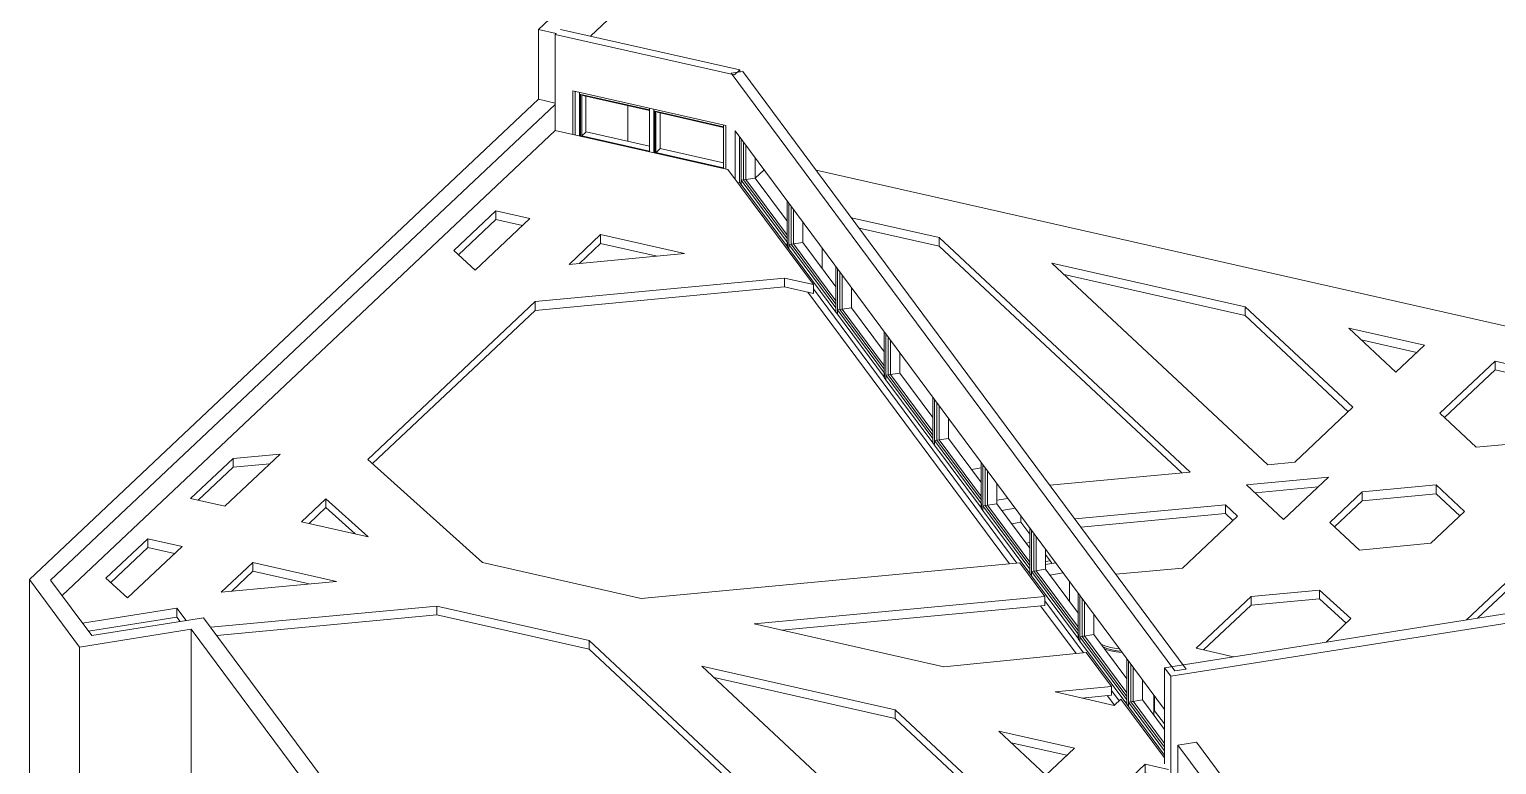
# Model space of a CAD drawing. Header units: millimetres. Extents: x -37866 to 44733, y -22737 to 33386.
# Drawn here: x -20579 to -5679, y 2304 to 9767 of the extents above; entities that cross this region are included whole.
import ezdxf

# ---------------------------------------------------------------- set-up
doc = ezdxf.new("R2010")
doc.units = ezdxf.units.MM
for name, color, linetype, lineweight in [('A-COLS', 52, 'Continuous', 9), ('A-FLOR', 192, 'Continuous', 9), ('A-GENM', 13, 'Continuous', 9), ('A-GLAZ-CURT', 52, 'Continuous', 9), ('A-GLAZ-CWMG', 51, 'Continuous', 9), ('A-WALL', 113, 'Continuous', 9), ('I-WALL', 2, 'Continuous', 9)]:
    doc.layers.add(name, color=color, linetype=linetype, lineweight=lineweight)

# ---------------------------------------------------------------- blocks, each defined once
blk = doc.blocks.new('Sofa Three Seater - 1650 x 700 mm-178862-_3D_')
at = {"layer": 'A-GENM'}
for p, q in [((-9160, 3002), (-9156, 3003)), ((-9156, 3003), (-9160, 3002)), ((-9153, 2852), (-9153, 2999)), ((-9153, 2852), (-9160, 2851)), ((-9053, 2720), (-9153, 2852))]:
    blk.add_line(p, q, dxfattribs=at)
blk = doc.blocks.new('Sofa Three Seater - 1650 x 700 mm-V15-_3D_')
at = {"layer": 'A-GENM'}
for p, q in [((-10643, 5007), (-10754, 4989)), ((-10704, 4884), (-10569, 4906)), ((-10569, 4906), (-10704, 4884)), ((-10510, 4765), (-10510, 4827)), ((-10510, 4765), (-10604, 4749)), ((-10420, 4645), (-10510, 4765)), ((-10420, 4559), (-10458, 4553)), ((-10458, 4553), (-10420, 4559)), ((-10214, 4372), (-10262, 4436)), ((-10214, 4372), (-10262, 4365)), ((-10262, 4365), (-10214, 4372)), ((-10157, 4352), (-10262, 4335)), ((-10194, 4346), (-10214, 4372)), ((-10218, 4229), (-10082, 4251)), ((-10218, 4229), (-10082, 4251)), ((-10017, 3958), (-10017, 4163)), ((-10017, 3958), (-10017, 4163))]:
    blk.add_line(p, q, dxfattribs=at)
blk = doc.blocks.new('Family2 - Family2-221174-_3D_')
at = {"layer": 'A-GENM'}
for p, q in [((-15239, 8740), (-20247, 4021)), ((-13485, 8344), (-15239, 8740)), ((-12618, 7176), (-13485, 8344)), ((-16269, 7524), (-15843, 7925)), ((-15843, 7925), (-15496, 7846)), ((-15843, 7836), (-15843, 7925)), ((-15843, 7836), (-16221, 7480)), ((-15496, 7846), (-16052, 7322)), ((-15572, 7775), (-15843, 7836)), ((-15099, 7382), (-14778, 7684)), ((-14778, 7684), (-13928, 7492)), ((-14778, 7595), (-14778, 7684)), ((-16052, 7322), (-16269, 7524)), ((-13928, 7492), (-15099, 7382)), ((-14778, 7595), (-14994, 7392)), ((-14205, 7466), (-14778, 7595)), ((-15443, 7004), (-12911, 7242)), ((-12911, 7153), (-15443, 6915)), ((-12911, 7242), (-12618, 7176)), ((-12911, 7153), (-12911, 7242)), ((-12618, 7087), (-12911, 7153)), ((-12618, 7087), (-12618, 7176)), ((-17142, 5403), (-15443, 7004)), ((-15443, 6915), (-15443, 7004)), ((-15443, 6915), (-17094, 5360)), ((-18942, 5005), (-18510, 5412)), ((-18032, 5457), (-18595, 4927)), ((-18510, 5412), (-18032, 5457)), ((-18510, 5324), (-18510, 5412)), ((-15976, 4355), (-17142, 5403)), ((-18510, 5324), (-18866, 4988)), ((-18136, 5359), (-18510, 5324)), ((-18595, 4927), (-18942, 5005)), ((-17814, 4770), (-17567, 5003)), ((-17567, 5003), (-17139, 4618)), ((-17567, 4914), (-17567, 5003)), ((-17139, 4618), (-17814, 4770)), ((-17567, 4914), (-17738, 4753)), ((-17271, 4648), (-17567, 4914)), ((-19801, 4196), (-19376, 4596)), ((-19376, 4508), (-19753, 4152)), ((-19029, 4518), (-19581, 3998)), ((-19376, 4596), (-19029, 4518)), ((-19376, 4508), (-19376, 4596)), ((-19105, 4446), (-19376, 4508)), ((-18631, 4054), (-18311, 4356)), ((-18311, 4356), (-17460, 4164)), ((-18311, 4267), (-18311, 4356)), ((-14365, 3991), (-15976, 4355)), ((-10521, 4352), (-14365, 3991)), ((-10267, 4010), (-10521, 4352)), ((-19581, 3998), (-19801, 4196)), ((-18311, 4267), (-18527, 4063)), ((-17738, 4138), (-18311, 4267)), ((-17460, 4164), (-18631, 4054)), ((-20038, 3740), (-19080, 3891)), ((-19080, 3891), (-18988, 3767)), ((-19080, 3802), (-19080, 3891)), ((-18738, 3698), (-16443, 3914)), ((-16443, 3914), (-14896, 3564)), ((-16443, 3825), (-16443, 3914)), ((-13220, 3732), (-10267, 4010)), ((-10267, 3921), (-12943, 3670)), ((-10267, 3921), (-10267, 4010)), ((-19080, 3802), (-19979, 3660)), ((-19047, 3758), (-19080, 3802)), ((-16443, 3825), (-18677, 3615)), ((-14896, 3475), (-16443, 3825)), ((-11294, 3297), (-13220, 3732)), ((-14896, 3564), (-12345, 1184)), ((-14896, 3475), (-14896, 3564)), ((-12431, 1176), (-14896, 3475)), ((-9846, 3442), (-11294, 3297)), ((-9591, 3099), (-9846, 3442)), ((-13751, 3305), (-11787, 2862)), ((-11557, 1258), (-13751, 3305)), ((-11787, 2773), (-13625, 3188)), ((-10163, 3042), (-9591, 3099)), ((-9562, 2906), (-10163, 3042)), ((-9591, 3010), (-9891, 2980)), ((-9591, 3010), (-9591, 3099)), ((-11787, 2862), (-10692, 1840)), ((-11787, 2773), (-11787, 2862)), ((-9495, 2969), (-9562, 2906)), ((-9053, 2374), (-9495, 2969)), ((-10740, 1796), (-11787, 2773)), ((-10735, 2644), (-9967, 2471)), ((-10257, 2198), (-10735, 2644)), ((-10043, 2399), (-10610, 2527)), ((-9967, 2471), (-10257, 2198)), ((-9809, 1780), (-9249, 2308)), ((-9249, 2308), (-9010, 2254)), ((-9249, 2220), (-9249, 2308)), ((-9249, 2220), (-9762, 1736)), ((-9010, 2165), (-9249, 2220)), ((-10692, 1840), (-11283, 1284)), ((-9450, 1445), (-9809, 1780)), ((-8574, 1658), (-8668, 1569)), ((-8525, 1591), (-8574, 1658)), ((-11283, 1284), (-11557, 1258)), ((-12345, 1184), (-16577, 787)), ((-16323, 444), (-14988, 570))]:
    blk.add_line(p, q, dxfattribs=at)
blk = doc.blocks.new('roof 3 - roof 3-224801-_3D_')
at = {"layer": 'A-GENM'}
for p, q in [((186, 5451), (-12590, 8337)), ((-12232, 7855), (-11341, 7654)), ((-11341, 7565), (-12153, 7749)), ((-11341, 7654), (-8791, 5274)), ((-11341, 7565), (-11341, 7654)), ((-8877, 5266), (-11341, 7565)), ((-10196, 7395), (-8233, 6952)), ((-8003, 5348), (-10196, 7395)), ((-8233, 6863), (-10071, 7278)), ((-8233, 6952), (-7138, 5931)), ((-8233, 6863), (-8233, 6952)), ((-7186, 5886), (-8233, 6863)), ((-7181, 6734), (-6413, 6561)), ((-6703, 6288), (-7181, 6734)), ((-6489, 6489), (-7056, 6617)), ((-6413, 6561), (-6703, 6288)), ((-6255, 5870), (-5695, 6398)), ((-5695, 6310), (-6208, 5826)), ((-5695, 6398), (-4593, 6150)), ((-5695, 6398), (-5695, 6310)), ((-4669, 6078), (-5695, 6310)), ((-4593, 6150), (-5185, 5592)), ((-7138, 5931), (-7729, 5374)), ((-5887, 5526), (-6255, 5870)), ((-4017, 5628), (-3857, 5778)), ((-3857, 5689), (-3969, 5584)), ((-3857, 5778), (-1224, 5183)), ((-3857, 5689), (-3857, 5778)), ((-2153, 5304), (-3857, 5689)), ((-5185, 5592), (-5887, 5526)), ((-2940, 4661), (-4017, 5628)), ((-7729, 5374), (-8003, 5348)), ((-1224, 5183), (216, 5411)), ((-8791, 5274), (-10216, 5141)), ((-8218, 5145), (-7387, 5223)), ((-7387, 5223), (-7843, 4794)), ((-1224, 5094), (-2010, 5272)), ((216, 5322), (-1224, 5094)), ((-7843, 4794), (-8218, 5145)), ((-7492, 5125), (-8132, 5064)), ((-7373, 4761), (-7046, 5072)), ((-7046, 5072), (-6294, 5143)), ((-7046, 4983), (-7046, 5072)), ((-6294, 5143), (-6005, 4873)), ((-6294, 5054), (-6294, 5143)), ((-5985, 3773), (-4456, 5214)), ((-4456, 5126), (-5872, 3791)), ((-4456, 5214), (-3379, 4247)), ((-4456, 5126), (-4456, 5214)), ((-3427, 4202), (-4456, 5126)), ((-1224, 5094), (-1224, 5183)), ((-9962, 4798), (-8434, 4942)), ((-8434, 4942), (-8311, 4826)), ((-8434, 4853), (-8434, 4942)), ((-7046, 4983), (-7326, 4717)), ((-6294, 5054), (-7046, 4983)), ((-6052, 4828), (-6294, 5054)), ((-8434, 4853), (-9901, 4715)), ((-8311, 4826), (-8870, 4300)), ((-8358, 4782), (-8434, 4853)), ((-6005, 4873), (-6346, 4552)), ((-7071, 4480), (-7373, 4761)), ((-6346, 4552), (-7071, 4480)), ((-8870, 4300), (-9545, 4236)), ((-8173, 4011), (-7477, 4076)), ((-7477, 4076), (-7159, 3786)), ((-7477, 3987), (-7477, 4076)), ((-8731, 3485), (-8173, 4011)), ((-8173, 3922), (-8655, 3468)), ((-8173, 4011), (-8173, 3922)), ((-7477, 3987), (-8173, 3922)), ((-7207, 3741), (-7477, 3987)), ((-7159, 3786), (-7412, 3548)), ((-8352, 3399), (-8731, 3485))]:
    blk.add_line(p, q, dxfattribs=at)
blk = doc.blocks.new('System Panel - Glazed-229369-_3D_')
at = {"layer": 'A-GLAZ-CURT'}
for p, q in [((-9395, 3325), (-9395, 2943)), ((-9371, 2947), (-9371, 3293)), ((-9395, 2943), (-9371, 2947)), ((-9395, 2943), (-9053, 2482)), ((-9053, 2518), (-9371, 2947))]:
    blk.add_line(p, q, dxfattribs=at)
blk = doc.blocks.new('System Panel - Glazed-229370-_3D_')
at = {"layer": 'A-GLAZ-CURT'}
for p, q in [((-9887, 3988), (-9887, 3606)), ((-9864, 3610), (-9864, 3956)), ((-9887, 3606), (-9864, 3610)), ((-9887, 3606), (-9435, 2997)), ((-9435, 3033), (-9864, 3610))]:
    blk.add_line(p, q, dxfattribs=at)
blk = doc.blocks.new('System Panel - Glazed-V17-_3D_')
at = {"layer": 'A-GLAZ-CURT'}
for p, q in [((-13327, 8621), (-13327, 8239)), ((-13303, 8243), (-13303, 8589)), ((-13327, 8239), (-13303, 8243)), ((-13327, 8239), (-12882, 7641)), ((-12882, 7676), (-13303, 8243))]:
    blk.add_line(p, q, dxfattribs=at)
blk = doc.blocks.new('Rectangular Mullion - 50 x 150mm-229367-_3D_')
at = {"layer": 'A-GLAZ-CWMG'}
for p, q in [((-9419, 2939), (-9395, 2943)), ((-9419, 2895), (-9419, 2939)), ((-9419, 2939), (-9053, 2446)), ((-9419, 2895), (-9053, 2402)), ((-9395, 2943), (-9277, 2962)), ((-9277, 2962), (-9053, 2660))]:
    blk.add_line(p, q, dxfattribs=at)
blk = doc.blocks.new('Rectangular Mullion - 50 x 150mm-229368-_3D_')
at = {"layer": 'A-GLAZ-CWMG'}
for p, q in [((-9911, 3603), (-9887, 3606)), ((-9911, 3558), (-9911, 3603)), ((-9911, 3603), (-9435, 2961)), ((-9887, 3606), (-9769, 3625)), ((-9769, 3625), (-9435, 3175)), ((-9911, 3558), (-9435, 2917)), ((-9435, 2961), (-9435, 2917))]:
    blk.add_line(p, q, dxfattribs=at)
blk = doc.blocks.new('Rectangular Mullion - 50 x 150mm-V18-_3D_')
at = {"layer": 'A-GLAZ-CWMG'}
for p, q in [((-13351, 8235), (-13327, 8239)), ((-13351, 8191), (-13351, 8235)), ((-13351, 8235), (-12882, 7605)), ((-13327, 8239), (-13209, 8258)), ((-13209, 8258), (-12882, 7818)), ((-13351, 8191), (-12882, 7560)), ((-12882, 7605), (-12882, 7560))]:
    blk.add_line(p, q, dxfattribs=at)
blk = doc.blocks.new('Rectangular Mullion - 50 x 150mm-229363-_3D_')
at = {"layer": 'A-GLAZ-CWMG'}
for p, q in [((-13367, 8675), (-13367, 8213)), ((-13351, 8653), (-13351, 8191)), ((-13209, 8462), (-13209, 8258)), ((-13351, 8191), (-13367, 8213))]:
    blk.add_line(p, q, dxfattribs=at)
blk = doc.blocks.new('Rectangular Mullion - 50 x 150mm-229360-_3D_')
at = {"layer": 'A-GLAZ-CWMG'}
for p, q in [((-9435, 3378), (-9435, 2917)), ((-9419, 3357), (-9419, 2895)), ((-9277, 3166), (-9277, 2962)), ((-9419, 2895), (-9435, 2917))]:
    blk.add_line(p, q, dxfattribs=at)
blk = doc.blocks.new('Rectangular Mullion - 50 x 150mm-V19-_3D_')
at = {"layer": 'A-GLAZ-CWMG'}
for p, q in [((-9928, 4043), (-9928, 3580)), ((-9911, 4021), (-9911, 3558)), ((-9769, 3830), (-9769, 3625)), ((-9911, 3558), (-9928, 3580))]:
    blk.add_line(p, q, dxfattribs=at)
blk = doc.blocks.new('System Panel - Glazed-229500-_3D_')
at = {"layer": 'A-GLAZ-CURT'}
for p, q in [((-14227, 8936), (-14227, 8512)), ((-14216, 8516), (-14216, 8933)), ((-14222, 8510), (-14216, 8516)), ((-13529, 8361), (-14216, 8516))]:
    blk.add_line(p, q, dxfattribs=at)
blk = doc.blocks.new('System Panel - Glazed-V20-_3D_')
at = {"layer": 'A-GLAZ-CURT'}
for p, q in [((-14981, 9106), (-14981, 8682)), ((-14970, 8686), (-14970, 9104)), ((-14976, 8681), (-14970, 8686)), ((-14283, 8531), (-14970, 8686))]:
    blk.add_line(p, q, dxfattribs=at)
blk = doc.blocks.new('Rectangular Mullion - 50 x 150mm-229498-_3D_')
at = {"layer": 'A-GLAZ-CWMG'}
for p, q in [((-14993, 9109), (-14993, 9128)), ((-14283, 8949), (-14993, 9109)), ((-14283, 8968), (-14283, 8949))]:
    blk.add_line(p, q, dxfattribs=at)
blk = doc.blocks.new('Rectangular Mullion - 50 x 150mm-229499-_3D_')
at = {"layer": 'A-GLAZ-CWMG'}
for p, q in [((-14222, 8510), (-14172, 8557)), ((-14172, 8557), (-13529, 8412))]:
    blk.add_line(p, q, dxfattribs=at)
blk = doc.blocks.new('Rectangular Mullion - 50 x 150mm-V21-_3D_')
at = {"layer": 'A-GLAZ-CWMG'}
for p, q in [((-15037, 9138), (-15037, 8695)), ((-14993, 9128), (-14993, 8685)), ((-14927, 9088), (-14927, 8728))]:
    blk.add_line(p, q, dxfattribs=at)
blk = doc.blocks.new('Rectangular Mullion - 50 x 150mm-229364-_3D_')
at = {"layer": 'A-GLAZ-CWMG'}
blk.add_line((-13529, 8354), (-13529, 8797), dxfattribs=at)
blk = doc.blocks.new('Rectangular Mullion - 50 x 150mm-V22-_3D_')
at = {"layer": 'A-GLAZ-CWMG'}
for p, q in [((-14283, 8968), (-14283, 8524)), ((-14238, 8958), (-14238, 8514)), ((-14172, 8918), (-14172, 8557))]:
    blk.add_line(p, q, dxfattribs=at)

msp = doc.modelspace()

# ---------------------------------------------------------------- linework, layer by layer
at = {"layer": 'A-COLS'}
for p, q in [((-9769, 3829), (-9769, 3625)), ((-9769, 3627), (-9769, 3624)), ((-9159, 2803), (-9159, 3008))]:
    msp.add_line(p, q, dxfattribs=at)
for points in [[(-9698, 3528, 0), (-9693, 3525, 0), (-9649, 3506, 0), (-9598, 3492, 0)], [(-9678, 3501, 0), (-9637, 3483, 0), (-9587, 3469, 0)], [(-9598, 3458, 0), (-9649, 3473, 0), (-9661, 3477, 0)], [(-9598, 3492, 0), (-9542, 3482, 0), (-9510, 3479, 0)], [(-9483, 3444, 0), (-9542, 3449, 0), (-9598, 3458, 0)], [(-9587, 3469, 0), (-9532, 3459, 0), (-9493, 3456, 0)]]:
    msp.add_polyline3d(points, dxfattribs=at)
at = {"layer": 'A-FLOR'}
for p, q in [((-10325, 13990), (-14880, 9699)), ((-14283, 8943), (-14960, 9096)), ((-13529, 8772), (-14205, 8925)), ((-10551, 4349), (-12618, 7134)), ((-9875, 3439), (-10267, 3968)), ((-9513, 2952), (-9591, 3057))]:
    msp.add_line(p, q, dxfattribs=at)
at = {"layer": 'A-WALL'}
for p, q in [((-15408, 9767), (-10451, 14437)), ((-15408, 9057), (-15408, 9767)), ((-15408, 9767), (-15228, 9726)), ((-20579, 4184), (-15408, 9057)), ((-15239, 9006), (-20363, 4178)), ((-15408, 9057), (-15239, 9019)), ((-14502, 8992), (-14502, 8632)), ((-13119, 8341), (-13208, 8257)), ((-12527, 7543), (-12527, 7339)), ((-10626, 4342), (-12673, 7100)), ((-11013, 5300), (-10913, 5316)), ((-20070, 3498), (-20579, 4184)), ((-20579, 4184), (-20579, 281)), ((-20363, 4178), (-19946, 3616)), ((-9053, 3288), (-3458, 4173)), ((-3315, 4098), (-8988, 3201)), ((-9950, 3432), (-10310, 3917)), ((-19946, 3616), (-18810, 3795)), ((-18810, 3795), (-16266, 368)), ((-18935, 3678), (-20070, 3498)), ((-16390, 251), (-18935, 3678)), ((-18935, 1921), (-18935, 3678)), ((-20070, 3498), (-20070, 988)), ((-9053, 2312), (-9053, 3288)), ((-9053, 3288), (-8988, 3201)), ((-8988, 3201), (-8988, 2136)), ((-9560, 2907), (-9634, 3006)), ((-8727, 2533), (-8916, 2503)), ((-8269, 1632), (-8916, 2503)), ((-8916, 2503), (-8916, 2148)), ((-8727, 2533), (-8080, 1662))]:
    msp.add_line(p, q, dxfattribs=at)
at = {"layer": 'I-WALL'}
for p, q in [((-15228, 9726), (-15239, 9716)), ((-15239, 9716), (-15239, 8740)), ((-13420, 9305), (-15239, 9716)), ((-15184, 9767), (-13366, 9357)), ((-13334, 9340), (-13452, 9322)), ((-8948, 3256), (-13452, 9322)), ((-13420, 9305), (-13366, 9357)), ((-13366, 9357), (-13366, 9335)), ((-13334, 9340), (-8831, 3275)), ((-15059, 8700), (-15059, 9143)), ((-15059, 9143), (-13505, 8792)), ((-13505, 8792), (-13505, 8349)), ((-13413, 8247), (-13413, 8738)), ((-13413, 8738), (-9053, 2864)), ((-13367, 8213), (-13385, 8210)), ((-8831, 3275), (-8948, 3256))]:
    msp.add_line(p, q, dxfattribs=at)

# ---------------------------------------------------------------- block references
at = {"layer": 'A-GENM'}
for name in ['Family2 - Family2-221174-_3D_', 'roof 3 - roof 3-224801-_3D_', 'Sofa Three Seater - 1650 x 700 mm-V15-_3D_', 'Sofa Three Seater - 1650 x 700 mm-178862-_3D_']:
    msp.add_blockref(name, (0, 0), dxfattribs=at)
at = {"layer": 'A-GLAZ-CURT'}
for name, p in [('System Panel - Glazed-V20-_3D_', (0, 0)), ('System Panel - Glazed-229500-_3D_', (0, 0)), ('System Panel - Glazed-V17-_3D_', (0, 0)), ('System Panel - Glazed-229370-_3D_', (-2955, 3980)), ('System Panel - Glazed-229370-_3D_', (-2462, 3317)), ('System Panel - Glazed-229370-_3D_', (-1970, 2653)), ('System Panel - Glazed-229370-_3D_', (-1477, 1990)), ('System Panel - Glazed-229370-_3D_', (-985, 1327)), ('System Panel - Glazed-229370-_3D_', (-492, 663)), ('System Panel - Glazed-229370-_3D_', (0, 0)), ('System Panel - Glazed-229369-_3D_', (0, 0))]:
    msp.add_blockref(name, p, dxfattribs=at)
at = {"layer": 'A-GLAZ-CWMG'}
for name, p in [('Rectangular Mullion - 50 x 150mm-V21-_3D_', (0, 0)), ('Rectangular Mullion - 50 x 150mm-229498-_3D_', (0, 0)), ('Rectangular Mullion - 50 x 150mm-V22-_3D_', (0, 0)), ('Rectangular Mullion - 50 x 150mm-229498-_3D_', (754, -170)), ('Rectangular Mullion - 50 x 150mm-229364-_3D_', (0, 0)), ('Rectangular Mullion - 50 x 150mm-229499-_3D_', (-754, 170)), ('Rectangular Mullion - 50 x 150mm-229363-_3D_', (0, 0)), ('Rectangular Mullion - 50 x 150mm-229499-_3D_', (0, 0)), ('Rectangular Mullion - 50 x 150mm-V18-_3D_', (0, 0)), ('Rectangular Mullion - 50 x 150mm-V19-_3D_', (-2955, 3980)), ('Rectangular Mullion - 50 x 150mm-229368-_3D_', (-2955, 3980)), ('Rectangular Mullion - 50 x 150mm-V19-_3D_', (-2462, 3317)), ('Rectangular Mullion - 50 x 150mm-229368-_3D_', (-2462, 3317)), ('Rectangular Mullion - 50 x 150mm-V19-_3D_', (-1970, 2653)), ('Rectangular Mullion - 50 x 150mm-229368-_3D_', (-1970, 2653)), ('Rectangular Mullion - 50 x 150mm-V19-_3D_', (-1477, 1990)), ('Rectangular Mullion - 50 x 150mm-229368-_3D_', (-1477, 1990)), ('Rectangular Mullion - 50 x 150mm-V19-_3D_', (-985, 1327)), ('Rectangular Mullion - 50 x 150mm-229368-_3D_', (-985, 1327)), ('Rectangular Mullion - 50 x 150mm-V19-_3D_', (-492, 663)), ('Rectangular Mullion - 50 x 150mm-229368-_3D_', (-492, 663)), ('Rectangular Mullion - 50 x 150mm-V19-_3D_', (0, 0)), ('Rectangular Mullion - 50 x 150mm-229368-_3D_', (0, 0)), ('Rectangular Mullion - 50 x 150mm-229360-_3D_', (0, 0)), ('Rectangular Mullion - 50 x 150mm-229367-_3D_', (0, 0))]:
    msp.add_blockref(name, p, dxfattribs=at)

doc.saveas('drawing.dxf')
